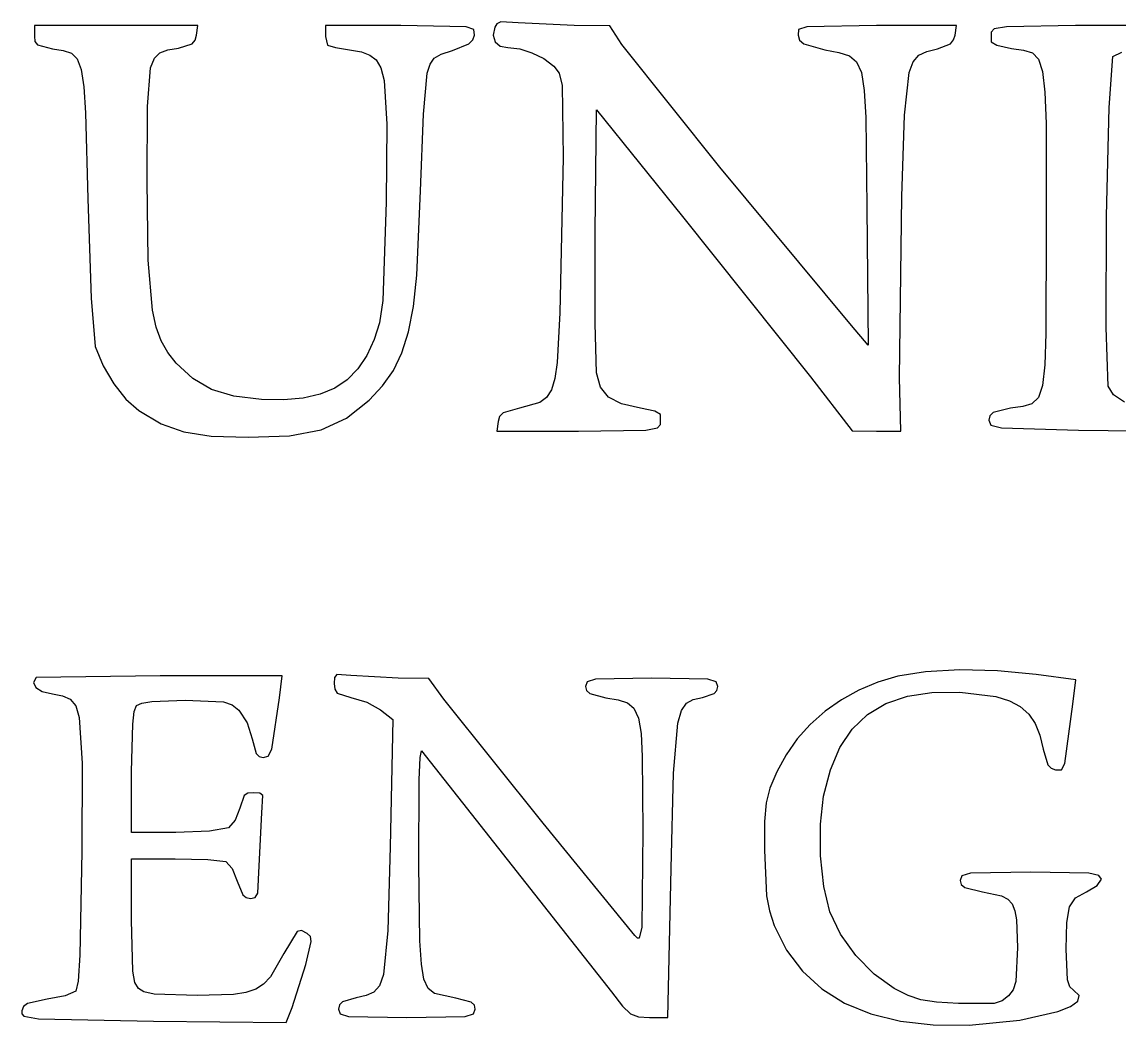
# Model space of a CAD drawing. Extents: x 0 to 752, y 0 to 143.
# Drawn here: x 116.8 to 204.6, y 31.5 to 111.8 of the extents above; entities that cross this region are included whole.
import ezdxf

# ---------------------------------------------------------------- set-up
doc = ezdxf.new("R2010")
doc.units = 0

msp = doc.modelspace()

# ---------------------------------------------------------------- linework, layer by layer
at = {"layer": 'Layer 1', "color": 7}
for points in [[(117.827852, 110.631181), (117.880217, 110.198477), (118.088026, 109.921215), (119.274242, 109.608125), (120.145025, 109.481965), (120.796699, 109.266922), (121.264819, 108.811274), (121.584938, 107.963297), (121.792608, 106.571271), (121.923384, 104.483473), (122.096466, 97.613673), (122.369869, 89.654119), (122.696188, 85.79561), (123.331189, 84.252206), (124.177856, 82.814635), (125.156815, 81.588732), (126.188691, 80.680329), (127.967463, 79.614829), (129.782616, 78.956126), (131.98803, 78.621538), (134.937585, 78.528383), (138.228893, 78.65406), (140.762832, 79.136925), (142.800676, 80.056353), (144.603702, 81.491718), (145.6825, 82.64872), (146.553352, 83.881789), (147.239822, 85.286838), (147.765475, 86.959777), (148.153875, 88.996519), (148.428587, 91.492974), (148.731205, 98.248673), (148.96933, 104.373781), (149.260372, 107.667846), (149.500151, 108.39545), (149.829226, 108.858471), (150.376583, 109.175972), (151.271206, 109.467013), (152.589714, 110.018229), (152.903356, 110.325256), (153.035096, 110.701736), (152.997614, 111.150426), (152.364818, 111.380834), (147.143704, 111.477848), (141.1112, 111.477848), (141.1112, 110.595903), (141.27877, 109.903576), (141.922589, 109.713958), (144.00398, 109.36118), (144.673431, 109.114856), (145.185786, 108.726731), (145.559234, 108.088079), (145.811967, 107.090172), (146.028043, 103.581684), (145.979536, 97.33145), (145.701724, 89.47773), (145.448716, 87.702264), (145.027036, 86.360054), (144.43062, 85.078823), (143.715143, 84.008017), (142.864066, 83.139784), (141.860853, 82.466267), (140.688969, 81.979613), (139.331876, 81.671966), (137.773038, 81.535471), (135.995919, 81.562274), (133.800978, 81.820794), (132.009528, 82.360434), (130.509119, 83.224189), (129.187304, 84.455053), (128.509928, 85.314054), (127.97518, 86.240441), (127.566936, 87.33798), (127.269073, 88.710438), (126.939997, 92.695176), (126.858969, 99.024785), (126.8733, 105.005474), (127.132372, 108.08236), (127.430166, 108.856404), (127.880923, 109.293932), (128.515234, 109.524753), (129.363693, 109.67868), (130.444075, 110.018229), (130.698186, 110.298798), (130.810082, 110.701736), (130.915916, 111.477848), (124.389523, 111.477848), (117.827852, 111.477848), (117.827852, 110.631181), (117.827852, 110.631181)], [(154.657875, 111.336737), (154.540466, 110.696224), (154.697563, 110.181389), (155.099399, 109.838533), (155.716209, 109.713958), (156.661544, 109.606471), (157.643259, 109.303854), (158.578672, 108.835872), (159.3851, 108.23229), (159.818356, 107.671704), (160.046559, 106.684477), (160.125934, 100.929786), (159.87899, 88.476722), (159.644723, 84.512931), (159.462891, 83.234869), (159.195482, 82.325156), (158.810665, 81.708139), (158.276606, 81.308163), (156.633432, 80.856718), (155.336973, 80.486301), (155.055853, 80.201873), (154.940098, 79.798384), (154.834264, 79.022272), (161.360657, 79.022272), (166.744931, 79.114876), (167.685856, 79.27528), (167.922328, 79.551439), (167.922328, 80.362828), (167.472536, 80.609773), (166.334827, 80.856718), (164.806306, 81.198471), (163.763957, 81.738663), (163.125098, 82.543437), (162.807047, 83.678942), (162.687984, 87.630055), (162.701214, 94.967838), (162.807047, 104.739788), (169.686218, 96.202561), (179.91678, 83.361441), (183.268171, 79.05755), (185.20845, 79.022272), (187.148729, 79.022272), (187.042896, 83.326164), (187.219285, 97.790062), (187.442527, 104.314801), (187.814597, 107.707533), (188.140159, 108.58183), (188.603387, 109.096045), (189.237767, 109.391152), (190.076786, 109.608125), (191.113072, 110.022639), (191.371592, 110.3225), (191.487898, 110.701736), (191.593732, 111.477848), (185.20845, 111.477848), (179.634558, 111.380834), (178.967587, 111.150426), (178.929002, 110.701736), (179.056884, 110.296593), (179.396432, 110.00059), (181.080947, 109.537569), (182.203085, 109.320459), (183.033353, 109.05746), (183.617228, 108.577007), (184.000185, 107.707533), (184.2277, 106.277473), (184.345246, 104.115261), (184.432338, 96.908117), (184.538172, 85.901443), (183.197615, 87.488944), (172.671602, 100.153674), (164.817882, 109.960903), (163.865381, 111.44257), (161.007879, 111.477848), (156.527599, 111.689515), (155.156174, 111.76448), (154.835918, 111.625023), (154.657875, 111.336737), (154.657875, 111.336737)], [(207.82152, 111.477848), (201.118738, 111.477848), (195.593352, 111.385244), (194.624867, 111.22484), (194.380678, 110.948681), (194.380678, 110.948681)], [(194.380678, 110.948681), (194.380678, 110.172569), (194.83488, 109.894757), (196.003457, 109.643402), (196.963881, 109.50677), (197.674191, 109.284561), (198.172008, 108.782059), (198.494951, 107.804547), (198.680642, 106.157308), (198.766701, 103.645625), (198.790403, 95.25006), (198.765598, 86.839612), (198.676921, 84.327309), (198.486132, 82.682344), (198.154782, 81.708759), (197.644426, 81.210598), (196.916614, 80.991903), (195.932901, 80.856718), (194.539428, 80.512759), (194.275947, 80.261405), (194.204289, 79.904217), (194.355873, 79.509547), (195.205297, 79.286856), (201.365682, 79.092828), (208.491798, 79.022272)], [(205.052212, 81.346197), (204.179087, 81.932139), (203.729295, 82.620608), (203.566686, 87.324131), (203.619052, 96.224609), (203.823553, 104.920036), (204.117351, 109.008402), (204.836136, 109.352361)], [(186.901784, 59.407815), (185.311527, 58.939971), (183.803953, 58.310896), (182.392289, 57.531339), (181.089767, 56.61205), (179.909614, 55.563775), (178.865061, 54.397265), (177.969335, 53.123268), (177.235667, 51.752533), (176.67453, 50.45442), (176.371361, 49.278677), (176.253401, 47.778819), (176.247889, 45.508362), (176.397819, 41.843881), (176.634842, 40.631757), (177.024, 39.475858), (178.003648, 37.508363), (179.271858, 35.814133), (180.822841, 34.395235), (182.650809, 33.253736), (184.749976, 32.391704), (187.114554, 31.811205), (189.738753, 31.514306), (192.616788, 31.503075), (196.676491, 31.888926), (199.720855, 32.579048), (200.722758, 32.992736), (201.303395, 33.42792), (201.406955, 33.866412), (200.977627, 34.290022), (200.67556, 34.569488), (200.492557, 35.12346), (200.377904, 37.570857), (200.423104, 39.716188), (200.633668, 40.975165), (201.122045, 41.678516), (202.000683, 42.156971), (202.85176, 42.668499), (203.200128, 43.180027), (203.002793, 43.476581), (202.20353, 43.647458), (197.55568, 43.744472), (192.735851, 43.647458), (192.044075, 43.446816), (191.911232, 43.074194), (191.988402, 42.737401), (192.26401, 42.49652), (193.675122, 42.156971), (195.20254, 41.83451), (195.699806, 41.5722), (196.051964, 41.191241), (196.283405, 40.653186), (196.418522, 39.919587), (196.497346, 37.711968), (196.365054, 34.991168), (196.140158, 34.323646), (195.756512, 33.83141), (195.262623, 33.435086), (194.609984, 33.227278), (191.770121, 33.231688), (190.007884, 33.334765), (188.758279, 33.527139), (187.726954, 33.871649), (186.619562, 34.431133), (185.011115, 35.573803), (183.541574, 37.063739), (182.323387, 38.771956), (181.469003, 40.56947), (180.989997, 42.594085), (180.732579, 45.045341), (180.719901, 47.569357), (180.975114, 49.812254), (181.51875, 51.915003), (182.281495, 53.702733), (183.270789, 55.181232), (184.494075, 56.356285), (185.958792, 57.233683), (187.672384, 57.819212), (189.642291, 58.11866), (191.875954, 58.137814), (194.758261, 57.778973), (195.836645, 57.445143), (196.704603, 56.986876), (197.385699, 56.388049), (197.903497, 55.632539), (198.281562, 54.704223), (198.543458, 53.586978), (198.905056, 52.334616), (199.168537, 52.049087), (199.531237, 51.928922), (199.999219, 51.921756), (200.2853, 52.427221), (200.907071, 57.185314), (201.154016, 59.125593), (197.979014, 59.548926), (194.89386, 59.839417), (191.871544, 59.914934), (189.133656, 59.772169), (186.901784, 59.407815), (186.901784, 59.407815)], [(117.968963, 59.301982), (117.771077, 58.899594), (117.946915, 58.517051), (118.460096, 58.200653), (119.274242, 57.996703), (120.089145, 57.834646), (120.700237, 57.566755), (121.135215, 57.044203), (121.421778, 56.11816), (121.660454, 52.460293), (121.637854, 45.402529), (121.470285, 37.085787), (121.330276, 35.014319), (121.143965, 34.219466), (120.288479, 33.849049), (118.850908, 33.584466), (117.289866, 33.240507), (116.965751, 32.989153), (116.840074, 32.631965), (116.836008, 32.39887), (116.979531, 32.222412), (118.167401, 32.001374), (127.352858, 31.820576), (137.971476, 31.714742), (138.465365, 32.914187), (139.558977, 36.336134), (139.98231, 38.183809), (139.916165, 38.593362), (139.66481, 38.840858), (139.213916, 39.073471), (138.86224, 38.981969), (137.795087, 37.218079), (136.709192, 35.369853), (136.166658, 34.777916), (135.537308, 34.364987), (134.755822, 34.099232), (133.756881, 33.948819), (130.84536, 33.866688), (127.414594, 33.976931), (126.598795, 34.149462), (126.153413, 34.431133), (125.871742, 34.898564), (125.699211, 35.815786), (125.588968, 39.899192), (125.588968, 44.802806), (129.08147, 44.802806), (131.718486, 44.73666), (133.138417, 44.591139), (133.649945, 44.035514), (134.05564, 43.003638), (134.505432, 41.932075), (134.779937, 41.698911), (135.113974, 41.627804), (135.492108, 41.703321), (135.704877, 42.046728), (135.81953, 44.238361), (136.031197, 48.471697), (136.106162, 49.86517), (135.867486, 50.059198), (135.360919, 50.094476), (134.91719, 50.045418), (134.615675, 49.860761), (134.267307, 48.859753), (133.9013, 47.894023), (133.350084, 47.272252), (131.846368, 47.029717), (129.152026, 46.919474), (125.588968, 46.919474), (125.588968, 51.78781), (125.694801, 55.571354), (125.827093, 56.599923), (126.012302, 57.07948), (126.425162, 57.264689), (127.224976, 57.396981), (129.89286, 57.502814), (132.957618, 57.374932), (133.658214, 57.130743), (134.196751, 56.691425), (134.844981, 55.677188), (135.255085, 54.398368), (135.576995, 53.2342), (135.815671, 52.98946), (136.13703, 52.9167), (136.544379, 53.015919), (136.829357, 53.578159), (137.442309, 57.679203), (137.653976, 59.443093), (127.882025, 59.443093), (117.968963, 59.301982), (117.968963, 59.301982)], [(141.816756, 58.84337), (141.867468, 58.369325), (142.063701, 58.067259), (143.157312, 57.714481), (144.431723, 57.339654), (145.520925, 56.726702), (146.508703, 55.950591), (146.297037, 45.755307), (146.110726, 39.062998), (145.75905, 35.555613), (145.444719, 34.652101), (144.99727, 34.131823), (144.38611, 33.857111), (143.580646, 33.690299), (142.478215, 33.363979), (142.241192, 33.11483), (142.169534, 32.773076), (142.299621, 32.400454), (142.972104, 32.199812), (147.637593, 32.102798), (152.289853, 32.199812), (152.970604, 32.400454), (153.105652, 32.773076), (153.031789, 33.094435), (152.779332, 33.333111), (151.553429, 33.655021), (149.855133, 34.015516), (149.341469, 34.420246), (149.000198, 35.163147), (148.792872, 36.385606), (148.681044, 38.229008), (148.590094, 44.344195), (148.603323, 51.130761), (148.684351, 52.921661), (148.80176, 53.445867), (164.006492, 34.14891), (164.892296, 33.01065), (165.536667, 32.39825), (166.174423, 32.149651), (167.040383, 32.102798), (168.522051, 32.102798), (168.768995, 44.026694), (168.971843, 51.657172), (169.306982, 55.64632), (169.594441, 56.667102), (169.999308, 57.247601), (170.549697, 57.5445), (171.273719, 57.714481), (172.22181, 58.023162), (172.43954, 58.270106), (172.508442, 58.596426), (172.37615, 58.969048), (171.714692, 59.16969), (167.216772, 59.266704), (162.718852, 59.16969), (162.057394, 58.969048), (161.925102, 58.596426), (162.000067, 58.259633), (162.260241, 58.018752), (163.547881, 57.679203), (164.536142, 57.523829), (165.275942, 57.289494), (165.803248, 56.847625), (166.154028, 56.069653), (166.364248, 54.827007), (166.469875, 52.991114), (166.511216, 47.025307), (166.418612, 39.325928), (166.228442, 38.452802), (166.075687, 38.465204), (165.876216, 38.664469), (158.538433, 47.660308), (150.600928, 57.57337), (149.401483, 59.231426), (146.932037, 59.266704), (143.157312, 59.478371), (142.024013, 59.544517), (141.852585, 59.31466), (141.816756, 58.84337), (141.816756, 58.84337)]]:
    msp.add_lwpolyline(points, dxfattribs=at)

doc.saveas('drawing.dxf')
